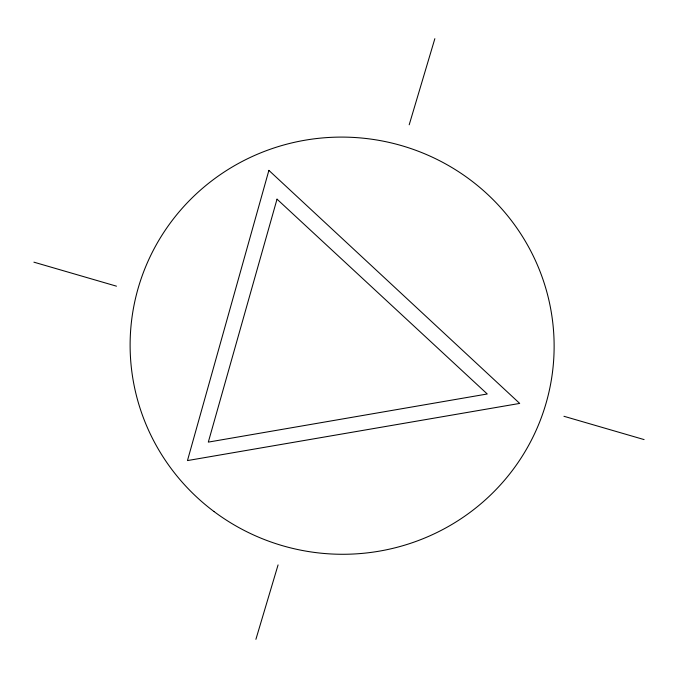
<?xml version="1.0" encoding="UTF-8"?>
<svg xmlns="http://www.w3.org/2000/svg" width="678" height="678" viewBox="0 0 678 678"><rect width="100%" height="100%" fill="white"/><g stroke="black" fill="none" stroke-linecap="round" stroke-linejoin="round"><path stroke-width="1.02" d="M255.903 639.32L278.073 564.901M409.198 124.794L434.852 38.68M33.9 262.166L116.472 286.175M563.943 416.284L644.1 439.59M268.886 170.381L187.467 460.574L519.695 403.418L268.886 170.381M277.022 199.162L208.316 442.115L487.253 393.986L277.022 199.162M214.062 511.576A212.036 208.57 4.9 0 0 552.477 372.273A212.036 208.57 4.9 0 0 259.835 153.22A212.036 208.57 4.9 0 0 214.062 511.576"/></g></svg>
